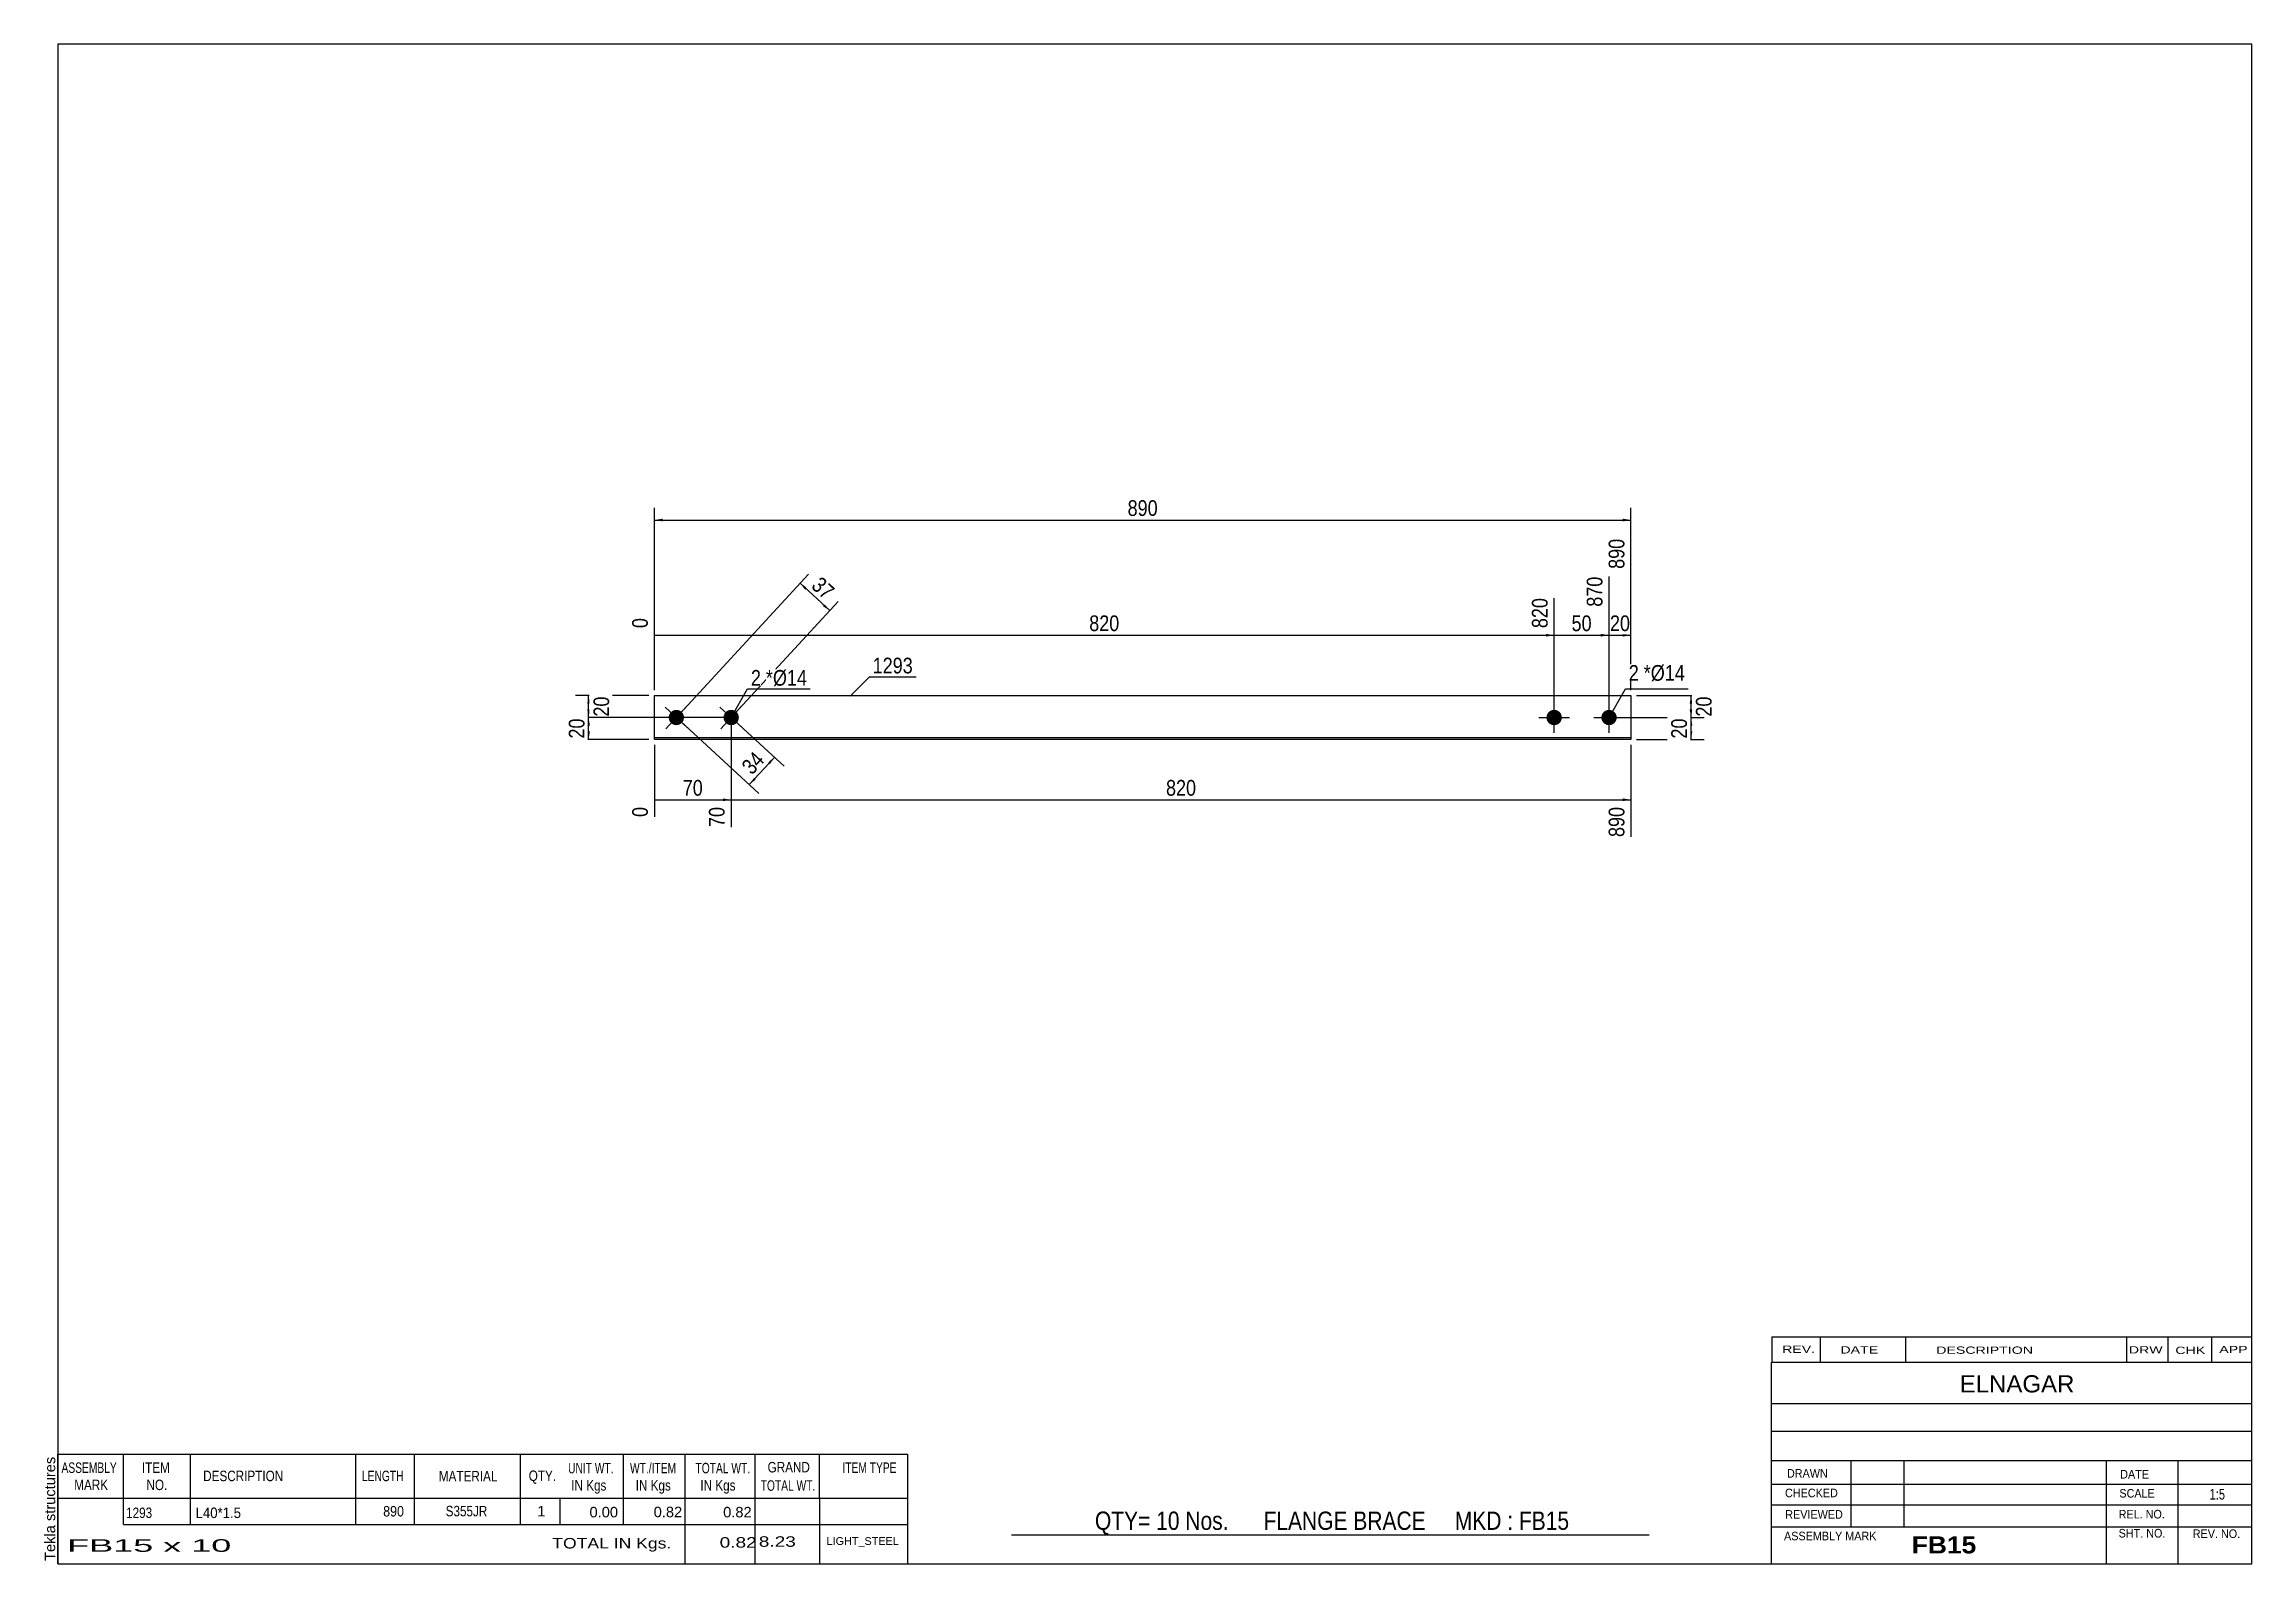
# Model space of a CAD drawing. Header units: millimetres. Extents: x 2 to 405, y 5 to 282.
import ezdxf

# ---------------------------------------------------------------- set-up
doc = ezdxf.new("R2010")
doc.units = ezdxf.units.MM
doc.styles.add('Arial', font='ARIAL.TTF', dxfattribs={"height": 0.2})
doc.styles.add('Arial Bold', font='ARIALBD.TTF', dxfattribs={"height": 0.2})
doc.styles.add('Arial Narrow', font='ARIALN.TTF', dxfattribs={"height": 0.2})

# ---------------------------------------------------------------- blocks, each defined once
blk = doc.blocks.new('Unknown-627390545-1598')
at = {"color": 5, "linetype": 'Continuous'}
for p, q in [((405, 282), (5, 282)), ((5, 282), (5, 5)), ((405, 5), (405, 282)), ((5, 5), (405, 5))]:
    blk.add_line(p, q, dxfattribs=at)
at = {"color": 174, "linetype": 'Continuous', "style": 'Arial'}
blk.add_text('Tekla structures', height=1.9102, rotation=90, dxfattribs=at).set_placement((4.5, 5.5))
blk = doc.blocks.new('Part-627390545-1227 - 1212')
at = {"color": 2, "linetype": 'Continuous'}
for p, q in [((113.75, 155.25), (113.75, 163.25)), ((113.75, 163.25), (291.8, 163.25)), ((291.8, 163.25), (291.8, 155.25)), ((291.8, 155.55), (113.75, 155.55)), ((291.8, 155.25), (113.75, 155.25))]:
    blk.add_line(p, q, dxfattribs=at)
blk = doc.blocks.new('Bolt-627390545-1228 - 1212')
at = {"linetype": 'Continuous'}
blk.add_hatch(color=3, dxfattribs=at).paths.add_polyline_path([(126.72, 160.2, -1), (128.78, 158.3, -1)])
at = {"color": 3, "linetype": 'Continuous'}
for p, q in [((129.81, 157.35), (125.69, 161.15)), ((125.85, 157.19), (129.65, 161.31))]:
    blk.add_line(p, q, dxfattribs=at)
blk = doc.blocks.new('Bolt-627390545-1229 - 1212')
at = {"linetype": 'Continuous'}
for points in [[(277.8, 160.65, -1), (277.8, 157.85, -1)], [(287.8, 160.65, -1), (287.8, 157.85, -1)]]:
    blk.add_hatch(color=3, dxfattribs=at).paths.add_polyline_path(points)
at = {"color": 3, "linetype": 'Continuous'}
for p, q in [((277.8, 156.45), (277.8, 162.05)), ((287.8, 156.45), (287.8, 162.05)), ((275, 159.25), (280.6, 159.25)), ((285, 159.25), (290.6, 159.25))]:
    blk.add_line(p, q, dxfattribs=at)
blk = doc.blocks.new('Bolt-627390545-1230 - 1212')
at = {"linetype": 'Continuous'}
blk.add_hatch(color=3, dxfattribs=at).paths.add_polyline_path([(116.72, 160.2, -1), (118.78, 158.3, -1)])
at = {"color": 3, "linetype": 'Continuous'}
for p, q in [((119.81, 157.35), (115.69, 161.15)), ((115.85, 157.19), (119.65, 161.31))]:
    blk.add_line(p, q, dxfattribs=at)
blk = doc.blocks.new('StraightDimension-627390545-1236 - 1212')
at = {"linetype": 'Continuous'}
blk.add_hatch(color=7, dxfattribs=at).paths.add_polyline_path([(290.3, 174.5), (291.8, 174.25), (290.3, 174)])
at = {"color": 7, "linetype": 'Continuous'}
for p, q in [((291.8, 164.25), (291.8, 191.83)), ((287.8, 160.25), (287.8, 184.93)), ((287.8, 174.25), (291.8, 174.25))]:
    blk.add_line(p, q, dxfattribs=at)
at = {"color": 0, "linetype": 'Continuous'}
blk.add_wipeout([(291.2, 192.43), (287, 192.43), (287, 185.75), (291.2, 185.75)], dxfattribs=at)
at = {"color": 0}
blk.add_wipeout([(292.23, 174.4), (292.23, 178.6), (287.37, 178.6), (287.37, 174.4)], dxfattribs=at)
at = {"color": 3, "linetype": 'Continuous', "style": 'Arial Narrow'}
blk.add_text('890', height=2.863, rotation=90.0002, dxfattribs=at).set_placement((290.6, 186.35))
at = {"color": 3, "style": 'Arial Narrow'}
blk.add_text('20', height=2.863, dxfattribs=at).set_placement((287.97, 175))
blk = doc.blocks.new('StraightDimension-627390545-1237 - 1212')
at = {"linetype": 'Continuous'}
blk.add_hatch(color=7, dxfattribs=at).paths.add_polyline_path([(286.3, 174.5), (287.8, 174.25), (286.3, 174)])
at = {"color": 7, "linetype": 'Continuous'}
for p, q in [((287.8, 160.25), (287.8, 184.93)), ((277.8, 160.25), (277.8, 181.03)), ((277.8, 174.25), (287.8, 174.25))]:
    blk.add_line(p, q, dxfattribs=at)
at = {"color": 0}
blk.add_wipeout([(285.23, 174.4), (285.23, 178.6), (280.37, 178.6), (280.37, 174.4)], dxfattribs=at)
at = {"color": 0, "linetype": 'Continuous'}
blk.add_wipeout([(287.2, 185.53), (283, 185.53), (283, 178.85), (287.2, 178.85)], dxfattribs=at)
at = {"color": 3, "linetype": 'Continuous', "style": 'Arial Narrow'}
blk.add_text('870', height=2.863, rotation=90.0002, dxfattribs=at).set_placement((286.6, 179.45))
at = {"color": 3, "style": 'Arial Narrow'}
blk.add_text('50', height=2.863, dxfattribs=at).set_placement((280.97, 175))
blk = doc.blocks.new('StraightDimension-627390545-1238 - 1212')
at = {"linetype": 'Continuous'}
blk.add_hatch(color=7, dxfattribs=at).paths.add_polyline_path([(276.3, 174.5), (277.8, 174.25), (276.3, 174)])
at = {"color": 7, "linetype": 'Continuous'}
for p, q in [((113.75, 164.25), (113.75, 177.38)), ((277.8, 160.25), (277.8, 181.03)), ((113.75, 174.25), (277.8, 174.25))]:
    blk.add_line(p, q, dxfattribs=at)
at = {"color": 0, "linetype": 'Continuous'}
for points in [[(277.2, 181.63), (273, 181.63), (273, 174.95), (277.2, 174.95)], [(113.15, 177.98), (108.95, 177.98), (108.95, 174.95), (113.15, 174.95)]]:
    blk.add_wipeout(points, dxfattribs=at)
at = {"color": 0}
blk.add_wipeout([(199.12, 174.4), (199.12, 178.6), (192.43, 178.6), (192.43, 174.4)], dxfattribs=at)
at = {"color": 3, "linetype": 'Continuous', "style": 'Arial Narrow'}
for s, height, p in [('0', 2.86, (112.55, 175.55)), ('820', 2.863, (276.6, 175.55))]:
    blk.add_text(s, height=height, rotation=90.0002, dxfattribs=at).set_placement(p)
at = {"color": 3, "style": 'Arial Narrow'}
blk.add_text('820', height=2.863, dxfattribs=at).set_placement((193.03, 175))
blk = doc.blocks.new('StraightDimension-627390545-1251 - 1212')
at = {"linetype": 'Continuous'}
blk.add_hatch(color=7, dxfattribs=at).paths.add_polyline_path([(290.3, 144.5), (291.8, 144.25), (290.3, 144)])
at = {"color": 7, "linetype": 'Continuous'}
for p, q in [((127.75, 158.25), (127.75, 139.29)), ((291.8, 154.25), (291.8, 137.47)), ((127.75, 144.25), (291.8, 144.25))]:
    blk.add_line(p, q, dxfattribs=at)
at = {"color": 0}
blk.add_wipeout([(213.12, 144.4), (213.12, 148.6), (206.43, 148.6), (206.43, 144.4)], dxfattribs=at)
at = {"color": 0, "linetype": 'Continuous'}
blk.add_wipeout([(291.2, 143.55), (287, 143.55), (287, 136.87), (291.2, 136.87)], dxfattribs=at)
at = {"color": 3, "style": 'Arial Narrow'}
blk.add_text('820', height=2.863, dxfattribs=at).set_placement((207.03, 145))
at = {"color": 3, "linetype": 'Continuous', "style": 'Arial Narrow'}
blk.add_text('890', height=2.863, rotation=90.0002, dxfattribs=at).set_placement((290.6, 137.47))
blk = doc.blocks.new('StraightDimension-627390545-1252 - 1212')
at = {"linetype": 'Continuous'}
blk.add_hatch(color=7, dxfattribs=at).paths.add_polyline_path([(126.25, 144.5), (127.75, 144.25), (126.25, 144)])
at = {"color": 7, "linetype": 'Continuous'}
for p, q in [((127.75, 158.25), (127.75, 139.29)), ((113.75, 154.25), (113.75, 141.12)), ((113.75, 144.25), (127.75, 144.25))]:
    blk.add_line(p, q, dxfattribs=at)
at = {"color": 0}
blk.add_wipeout([(123.18, 144.4), (123.18, 148.6), (118.32, 148.6), (118.32, 144.4)], dxfattribs=at)
at = {"color": 0, "linetype": 'Continuous'}
blk.add_wipeout([(113.15, 143.55), (108.95, 143.55), (108.95, 140.52), (113.15, 140.52)], dxfattribs=at)
at = {"color": 3, "linetype": 'Continuous', "style": 'Arial Narrow'}
blk.add_text('0', height=2.86, rotation=90.0002, dxfattribs=at).set_placement((112.55, 141.12))
at = {"color": 0, "linetype": 'Continuous'}
blk.add_wipeout([(127.15, 143.55), (122.95, 143.55), (122.95, 138.69), (127.15, 138.69)], dxfattribs=at)
at = {"color": 3, "style": 'Arial Narrow'}
blk.add_text('70', height=2.863, dxfattribs=at).set_placement((118.92, 145))
at = {"color": 3, "linetype": 'Continuous', "style": 'Arial Narrow'}
blk.add_text('70', height=2.863, rotation=90.0002, dxfattribs=at).set_placement((126.55, 139.29))
blk = doc.blocks.new('StraightDimension-627390545-1259 - 1212')
at = {"linetype": 'Continuous'}
for points in [[(115.25, 195), (113.75, 195.25), (115.25, 195.5)], [(290.3, 195.5), (291.8, 195.25), (290.3, 195)]]:
    blk.add_hatch(color=7, dxfattribs=at).paths.add_polyline_path(points)
at = {"color": 7, "linetype": 'Continuous'}
for p, q in [((113.75, 164.25), (113.75, 197.5)), ((291.8, 164.25), (291.8, 197.5)), ((113.75, 195.25), (291.8, 195.25))]:
    blk.add_line(p, q, dxfattribs=at)
at = {"color": 0}
blk.add_wipeout([(206.12, 195.4), (206.12, 199.6), (199.43, 199.6), (199.43, 195.4)], dxfattribs=at)
at = {"color": 3, "style": 'Arial Narrow'}
blk.add_text('890', height=2.863, dxfattribs=at).set_placement((200.03, 196))
blk = doc.blocks.new('StraightDimension-627390545-1263 - 1212')
at = {"linetype": 'Continuous'}
for points in [[(302.5, 161.75), (302.75, 163.25), (303, 161.75)], [(303, 160.75), (302.75, 159.25), (302.5, 160.75)]]:
    blk.add_hatch(color=7, dxfattribs=at).paths.add_polyline_path(points)
at = {"color": 7, "linetype": 'Continuous'}
for p, q in [((292.8, 163.25), (305, 163.25)), ((302.75, 159.25), (302.75, 163.25)), ((288.8, 159.25), (305, 159.25))]:
    blk.add_line(p, q, dxfattribs=at)
at = {"color": 0}
blk.add_wipeout([(307.1, 163.68), (302.9, 163.68), (302.9, 158.82), (307.1, 158.82)], dxfattribs=at)
at = {"color": 3, "style": 'Arial Narrow'}
blk.add_text('20', height=2.863, rotation=90.0002, dxfattribs=at).set_placement((306.5, 159.42))
blk = doc.blocks.new('StraightDimension-627390545-1264 - 1212')
at = {"linetype": 'Continuous'}
for points in [[(302.5, 157.75), (302.75, 159.25), (303, 157.75)], [(303, 156.75), (302.75, 155.25), (302.5, 156.75)]]:
    blk.add_hatch(color=7, dxfattribs=at).paths.add_polyline_path(points)
at = {"color": 7, "linetype": 'Continuous'}
for p, q in [((288.8, 159.25), (305.15, 159.25)), ((302.75, 155.25), (302.75, 159.25)), ((292.8, 155.25), (305.15, 155.25))]:
    blk.add_line(p, q, dxfattribs=at)
at = {"color": 0}
blk.add_wipeout([(302.6, 159.68), (298.4, 159.68), (298.4, 154.82), (302.6, 154.82)], dxfattribs=at)
at = {"color": 3, "style": 'Arial Narrow'}
blk.add_text('20', height=2.863, rotation=90.0002, dxfattribs=at).set_placement((302, 155.42))
blk = doc.blocks.new('StraightDimension-627390545-1273 - 1212')
at = {"linetype": 'Continuous'}
for points in [[(101.5, 161.75), (101.75, 163.25), (102, 161.75)], [(102, 160.75), (101.75, 159.25), (101.5, 160.75)]]:
    blk.add_hatch(color=7, dxfattribs=at).paths.add_polyline_path(points)
at = {"color": 7, "linetype": 'Continuous'}
for p, q in [((112.75, 163.25), (99.35, 163.25)), ((101.75, 159.25), (101.75, 163.25)), ((126.75, 159.25), (99.35, 159.25))]:
    blk.add_line(p, q, dxfattribs=at)
at = {"color": 0}
blk.add_wipeout([(106.1, 163.68), (101.9, 163.68), (101.9, 158.82), (106.1, 158.82)], dxfattribs=at)
at = {"color": 3, "style": 'Arial Narrow'}
blk.add_text('20', height=2.863, rotation=90.0002, dxfattribs=at).set_placement((105.5, 159.42))
blk = doc.blocks.new('StraightDimension-627390545-1281 - 1212')
at = {"linetype": 'Continuous'}
for points in [[(134.42, 151.06), (135.62, 151.99), (134.79, 150.72)], [(132.23, 147.94), (131.03, 147.01), (131.86, 148.28)]]:
    blk.add_hatch(color=7, dxfattribs=at).paths.add_polyline_path(points)
at = {"color": 7, "linetype": 'Continuous'}
for p, q in [((118.49, 158.57), (132.79, 145.38)), ((128.49, 158.57), (137.39, 150.36)), ((131.03, 147.01), (135.62, 151.99))]:
    blk.add_line(p, q, dxfattribs=at)
at = {"color": 0}
blk.add_wipeout([(134.86, 151.38), (131.77, 154.23), (128.48, 150.66), (131.57, 147.81)], dxfattribs=at)
at = {"color": 3, "style": 'Arial Narrow'}
blk.add_text('34', height=2.863, rotation=47.3149, dxfattribs=at).set_placement((131.53, 148.66))
blk = doc.blocks.new('StraightDimension-627390545-1274 - 1212')
at = {"linetype": 'Continuous'}
for points in [[(101.5, 157.75), (101.75, 159.25), (102, 157.75)], [(102, 156.75), (101.75, 155.25), (101.5, 156.75)]]:
    blk.add_hatch(color=7, dxfattribs=at).paths.add_polyline_path(points)
at = {"color": 7, "linetype": 'Continuous'}
for p, q in [((126.75, 159.25), (99.5, 159.25)), ((101.75, 155.25), (101.75, 159.25)), ((112.75, 155.25), (99.5, 155.25))]:
    blk.add_line(p, q, dxfattribs=at)
at = {"color": 0}
blk.add_wipeout([(101.6, 159.68), (97.4, 159.68), (97.4, 154.82), (101.6, 154.82)], dxfattribs=at)
at = {"color": 3, "style": 'Arial Narrow'}
blk.add_text('20', height=2.863, rotation=90.0002, dxfattribs=at).set_placement((101, 155.42))
blk = doc.blocks.new('StraightDimension-627390545-1287 - 1212')
at = {"linetype": 'Continuous'}
for points in [[(141.25, 182.52), (140.32, 183.72), (141.59, 182.89)], [(144.79, 179.94), (145.72, 178.74), (144.45, 179.57)]]:
    blk.add_hatch(color=7, dxfattribs=at).paths.add_polyline_path(points)
at = {"color": 7, "linetype": 'Continuous'}
for p, q in [((118.43, 159.99), (141.84, 185.37)), ((140.32, 183.72), (145.72, 178.74)), ((128.43, 159.99), (147.25, 180.39))]:
    blk.add_line(p, q, dxfattribs=at)
at = {"color": 0}
blk.add_wipeout([(144.91, 179.69), (147.75, 182.78), (144.18, 186.07), (141.34, 182.98)], dxfattribs=at)
at = {"color": 3, "style": 'Arial Narrow'}
blk.add_text('37', height=2.863, rotation=-42.6854, dxfattribs=at).set_placement((142.19, 183.02))
blk = doc.blocks.new('CBS_REVISION-627390545-1614')
at = {"color": 7, "linetype": 'Continuous'}
for p, q in [((317.49, 46.38), (404.99, 46.38)), ((317.49, 46.38), (317.49, 41.75)), ((326.29, 46.38), (326.29, 41.75)), ((341.88, 46.38), (341.88, 41.81)), ((382.14, 46.38), (382.14, 41.75)), ((389.68, 46.38), (389.68, 41.75)), ((397.63, 46.38), (397.63, 41.75)), ((317.49, 41.75), (404.99, 41.75))]:
    blk.add_line(p, q, dxfattribs=at)
at = {"color": 7, "style": 'Arial Narrow', "width": 1.7}
for s, height, p in [('REV.', 1.326, (319.35, 43.43)), ('DATE', 1.326, (329.98, 43.31)), ('DESCRIPTION', 1.3257, (347.46, 43.26)), ('DRW', 1.326, (382.57, 43.32)), ('CHK', 1.326, (391.06, 43.23)), ('APP', 1.326, (399.06, 43.38))]:
    blk.add_text(s, height=height, dxfattribs=at).set_placement(p)
blk = doc.blocks.new('CBS_BOM-627390545-1611')
at = {"color": 7, "linetype": 'Continuous'}
for p, q in [((4.97, 16.97), (4.97, 24.97)), ((4.97, 24.97), (159.89, 24.97)), ((16.97, 16.97), (16.97, 24.97)), ((29.16, 16.97), (29.16, 24.97)), ((59.32, 16.97), (59.32, 24.97)), ((70, 16.97), (70, 24.97)), ((89.32, 16.97), (89.32, 24.97)), ((108.12, 16.97), (108.12, 24.97)), ((119.33, 16.97), (119.33, 24.97)), ((132.12, 16.97), (132.12, 24.97)), ((143.87, 16.97), (143.87, 24.97)), ((159.89, 24.96), (159.89, 16.98)), ((4.97, 16.97), (159.89, 16.97)), ((4.97, 12.17), (4.97, 16.97)), ((16.97, 12.17), (16.97, 16.97)), ((29.16, 12.17), (29.16, 16.97)), ((59.32, 12.17), (59.32, 16.97)), ((70, 12.17), (70, 16.97)), ((89.32, 12.17), (89.32, 16.97)), ((96.58, 12.17), (96.58, 16.97)), ((108.12, 12.17), (108.12, 16.97)), ((119.33, 12.17), (119.33, 16.97)), ((132.12, 12.17), (132.12, 16.97)), ((143.89, 12.17), (143.89, 16.97)), ((159.89, 16.97), (159.89, 12.17)), ((4.97, 4.97), (4.97, 12.15)), ((16.97, 12.17), (159.89, 12.17)), ((119.33, 4.97), (119.33, 12.15)), ((132.12, 4.97), (132.12, 12.15)), ((143.93, 4.97), (143.93, 12.15)), ((159.89, 12.17), (159.89, 4.97)), ((4.97, 4.97), (159.89, 4.97))]:
    blk.add_line(p, q, dxfattribs=at)
at = {"color": 3, "linetype": 'Continuous', "style": 'Arial'}
for s, height, width, p in [('ASSEMBLY', 1.91, 0.7, (5.65, 21.54)), ('MARK', 1.91, 0.8, (7.97, 18.41)), ('ITEM', 1.91, 0.8, (20.3, 21.54)), ('NO.', 1.91, 0.8, (21.15, 18.41)), ('DESCRIPTION', 1.9102, 0.8, (31.48, 20.04)), ('LENGTH', 1.91, 0.7, (60.43, 20.04)), ('MATERIAL', 1.91, 0.8, (74.45, 19.99)), ('QTY.', 1.91, 0.8, (90.84, 20.07)), ('UNIT WT.', 1.91, 0.7, (98.01, 21.47)), ('IN Kgs', 1.91, 0.8, (98.59, 18.33)), ('WT./ITEM', 1.91, 0.7, (109.3, 21.47)), ('IN Kgs', 1.91, 0.8, (110.34, 18.33)), ('TOTAL WT.', 1.91, 0.7, (121.24, 21.47)), ('IN Kgs', 1.91, 0.8, (122.13, 18.33)), ('TOTAL WT.', 1.91, 0.7, (133.13, 18.29)), ('GRAND', 1.91, 0.8, (134.39, 21.63)), ('ITEM TYPE', 1.91, 0.7, (148.03, 21.55))]:
    blk.add_text(s, height=height, dxfattribs=dict(at, width=width)).set_placement(p)
at = {"color": 7, "linetype": 'Continuous', "style": 'Arial'}
for s, width, p in [('1293', 0.8, (17.43, 13.32)), ('L40*1.5', 0.9, (30.1, 13.32)), ('890', 0.85, (64.3, 13.6)), ('S355JR', 0.8, (75.69, 13.63))]:
    blk.add_text(s, height=1.91, dxfattribs=dict(at, width=width)).set_placement(p)
for s, p in [('1', (92.41, 13.63)), ('0.00', (101.92, 13.44)), ('0.82', (113.62, 13.47)), ('0.82', (126.29, 13.44))]:
    blk.add_text(s, height=1.91, dxfattribs=at).set_placement(p)
at = {"color": 6, "linetype": 'Continuous', "style": 'Arial'}
for s, height, width, p in [('FB15 x 10', 2.292, 2.05, (6.69, 7.16)), ('TOTAL IN Kgs.', 1.9102, 1.2, (95.13, 7.77)), ('0.82', 1.91, 1.3, (125.65, 7.92)), ('8.23', 1.91, 1.3, (132.79, 8.08))]:
    blk.add_text(s, height=height, dxfattribs=dict(at, width=width)).set_placement(p)
blk.add_text('LIGHT_STEEL', height=1.4135, dxfattribs=at).set_placement((145.14, 8.42))
blk = doc.blocks.new('CBS_CALLOFF-627390545-1612')
at = {"color": 7, "linetype": 'Continuous'}
blk.add_line((178.88, 10.27), (295.11, 10.25), dxfattribs=at)
at = {"color": 3, "linetype": 'Continuous', "style": 'Arial Narrow'}
blk.add_text('QTY= 10 Nos.      FLANGE BRACE     MKD : FB15', height=3.3405, dxfattribs=at).set_placement((194.07, 11.16))
blk = doc.blocks.new('CBS_NAME_BLOG-627390545-1613')
at = {"color": 7, "linetype": 'Continuous'}
for p, q in [((317.41, 41.75), (404.93, 41.75)), ((317.41, 5.04), (317.41, 41.75)), ((317.41, 34.21), (404.93, 34.21)), ((317.48, 29.16), (405, 29.16)), ((317.41, 23.79), (404.93, 23.79)), ((331.93, 11.68), (331.93, 23.78)), ((341.62, 11.71), (341.62, 23.78)), ((378.53, 5.04), (378.53, 23.77)), ((391.58, 5.04), (391.58, 23.78)), ((317.42, 19.49), (405, 19.51)), ((317.41, 15.74), (404.93, 15.74)), ((317.41, 11.7), (404.93, 11.7)), ((317.41, 5), (405, 5))]:
    blk.add_line(p, q, dxfattribs=at)
at = {"color": 3, "linetype": 'Continuous', "style": 'Arial'}
blk.add_text('ELNAGAR', height=3.133, dxfattribs=at).set_placement((351.73, 36.22))
at = {"color": 3, "linetype": 'Continuous'}
for s, height, style, width, p in [('DRAWN', 1.566, 'Arial', 0.9, (320.24, 20.68)), ('DATE', 1.566, 'Arial', 0.9, (381, 20.52)), ('CHECKED', 1.566, 'Arial', 0.9, (319.89, 17.11)), ('SCALE', 1.566, 'Arial', 0.9, (380.85, 17.04)), ('1:5', 1.957, 'Arial Narrow', 0.9, (397.3, 16.68)), ('REVIEWED', 1.566, 'Arial', 0.9, (319.93, 13.19)), ('REL. NO.', 1.566, 'Arial', 0.9, (380.71, 13.24)), ('ASSEMBLY MARK', 1.5663, 'Arial', 0.9, (319.71, 9.26)), ('FB15', 3.131, 'Arial Bold', 1.1, (342.99, 6.86)), ('SHT. NO.', 1.566, 'Arial', 0.9, (380.71, 9.77)), ('REV. NO.', 1.566, 'Arial', 0.9, (394.23, 9.68))]:
    blk.add_text(s, height=height, dxfattribs=dict(at, style=style, width=width)).set_placement(p)
blk = doc.blocks.new('Mark-627390545-1292 - 1212')
at = {"color": 0}
blk.add_wipeout([(160.87, 167.29), (160.87, 170.29), (153.55, 170.29), (153.55, 167.29)], dxfattribs=at)
blk.add_wipeout([(160.87, 167.29), (160.87, 170.29), (153.55, 170.29), (153.55, 167.29)], dxfattribs=at)
at = {"color": 7, "linetype": 'Continuous'}
for p, q in [((149.42, 163.15), (152.95, 166.69)), ((152.95, 166.69), (161.47, 166.69))]:
    blk.add_line(p, q, dxfattribs=at)
at = {"color": 3, "style": 'Arial Narrow'}
blk.add_text('1293', height=2.863, dxfattribs=at).set_placement((153.55, 167.29))
blk = doc.blocks.new('MarkSet-627390545-1297 - 1212')
at = {"color": 0}
blk.add_wipeout([(133.18, 165.05), (133.18, 168.05), (131.35, 168.05), (131.35, 165.05)], dxfattribs=at)
blk.add_wipeout([(133.18, 165.05), (133.18, 168.05), (131.35, 168.05), (131.35, 165.05)], dxfattribs=at)
at = {"color": 7, "linetype": 'Continuous'}
blk.add_line((127.75, 159.25), (130.75, 164.45), dxfattribs=at)
at = {"color": 0}
blk.add_wipeout([(135.36, 165.05), (135.36, 168.05), (134.08, 168.05), (134.08, 165.05)], dxfattribs=at)
blk.add_wipeout([(135.36, 165.05), (135.36, 168.05), (134.08, 168.05), (134.08, 165.05)], dxfattribs=at)
at = {"color": 3, "style": 'Arial Narrow'}
blk.add_text('2', height=2.86, dxfattribs=at).set_placement((131.35, 165.05))
at = {"color": 0}
blk.add_wipeout([(141.57, 165.05), (141.57, 168.05), (135.36, 168.05), (135.36, 165.05)], dxfattribs=at)
blk.add_wipeout([(141.57, 165.05), (141.57, 168.05), (135.36, 168.05), (135.36, 165.05)], dxfattribs=at)
at = {"color": 7, "linetype": 'Continuous'}
blk.add_line((130.75, 164.45), (142.17, 164.45), dxfattribs=at)
at = {"color": 3, "style": 'Arial Narrow'}
for s, height, p in [('*', 2.86, (134.08, 165.05)), ('Ø14', 2.863, (135.36, 165.05))]:
    blk.add_text(s, height=height, dxfattribs=at).set_placement(p)
blk = doc.blocks.new('Mark-627390545-1300 - 1212')
at = {"color": 0}
blk.add_wipeout([(293.23, 165.95), (293.23, 168.95), (291.4, 168.95), (291.4, 165.95)], dxfattribs=at)
blk.add_wipeout([(293.23, 165.95), (293.23, 168.95), (291.4, 168.95), (291.4, 165.95)], dxfattribs=at)
at = {"color": 7, "linetype": 'Continuous'}
blk.add_line((287.8, 159.25), (290.8, 164.45), dxfattribs=at)
at = {"color": 0}
blk.add_wipeout([(295.41, 165.95), (295.41, 168.95), (294.13, 168.95), (294.13, 165.95)], dxfattribs=at)
blk.add_wipeout([(295.41, 165.95), (295.41, 168.95), (294.13, 168.95), (294.13, 165.95)], dxfattribs=at)
at = {"color": 3, "style": 'Arial Narrow'}
blk.add_text('2', height=2.86, dxfattribs=at).set_placement((291.4, 165.95))
at = {"color": 0}
blk.add_wipeout([(301.62, 165.95), (301.62, 168.95), (295.41, 168.95), (295.41, 165.95)], dxfattribs=at)
blk.add_wipeout([(301.62, 165.95), (301.62, 168.95), (295.41, 168.95), (295.41, 165.95)], dxfattribs=at)
at = {"color": 7, "linetype": 'Continuous'}
blk.add_line((290.8, 164.45), (302.22, 164.45), dxfattribs=at)
at = {"color": 3, "style": 'Arial Narrow'}
for s, height, p in [('*', 2.86, (294.13, 165.95)), ('Ø14', 2.863, (295.41, 165.95))]:
    blk.add_text(s, height=height, dxfattribs=at).set_placement(p)

msp = doc.modelspace()

# ---------------------------------------------------------------- block references
for name in ['Unknown-627390545-1598', 'Part-627390545-1227 - 1212', 'Bolt-627390545-1230 - 1212', 'Bolt-627390545-1228 - 1212', 'Bolt-627390545-1229 - 1212', 'CBS_REVISION-627390545-1614', 'CBS_NAME_BLOG-627390545-1613', 'CBS_BOM-627390545-1611', 'CBS_CALLOFF-627390545-1612']:
    msp.add_blockref(name, (0, 0))

# ---------------------------------------------------------------- next in the draw order: block references
msp.add_blockref('StraightDimension-627390545-1236 - 1212', (0, 0))

# ---------------------------------------------------------------- next in the draw order: block references
msp.add_blockref('StraightDimension-627390545-1237 - 1212', (0, 0))

# ---------------------------------------------------------------- next in the draw order: block references
msp.add_blockref('StraightDimension-627390545-1238 - 1212', (0, 0))

# ---------------------------------------------------------------- next in the draw order: block references
for name in ['StraightDimension-627390545-1259 - 1212', 'StraightDimension-627390545-1251 - 1212']:
    msp.add_blockref(name, (0, 0))

# ---------------------------------------------------------------- next in the draw order: block references
for name in ['StraightDimension-627390545-1263 - 1212', 'StraightDimension-627390545-1252 - 1212']:
    msp.add_blockref(name, (0, 0))

# ---------------------------------------------------------------- next in the draw order: block references
for name in ['StraightDimension-627390545-1273 - 1212', 'StraightDimension-627390545-1264 - 1212']:
    msp.add_blockref(name, (0, 0))

# ---------------------------------------------------------------- next in the draw order: block references
for name in ['Mark-627390545-1300 - 1212', 'StraightDimension-627390545-1281 - 1212']:
    msp.add_blockref(name, (0, 0))

# ---------------------------------------------------------------- next in the draw order: block references
msp.add_blockref('StraightDimension-627390545-1274 - 1212', (0, 0))

# ---------------------------------------------------------------- next in the draw order: block references
msp.add_blockref('StraightDimension-627390545-1287 - 1212', (0, 0))

# ---------------------------------------------------------------- next in the draw order: block references
for name in ['Mark-627390545-1292 - 1212', 'MarkSet-627390545-1297 - 1212']:
    msp.add_blockref(name, (0, 0))

doc.saveas('drawing.dxf')
